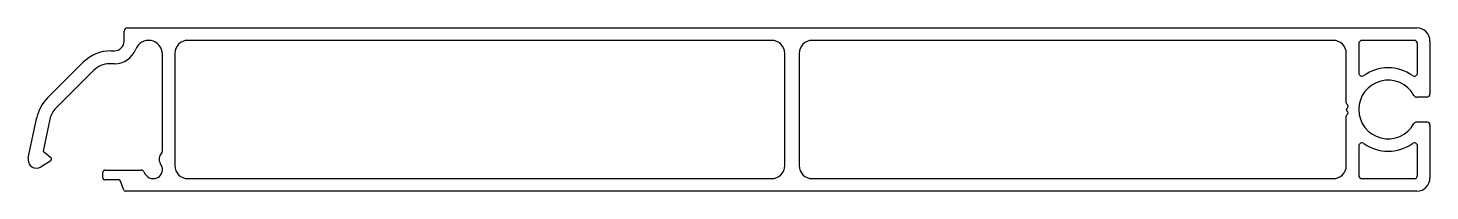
# Model space of a CAD drawing. Extents: x 5 to 219, y 3 to 28.
import ezdxf

# ---------------------------------------------------------------- set-up
doc = ezdxf.new("R2010")
doc.units = 0
doc.layers.get('0').update_dxf_attribs({"linetype": 'CONTINUOUS'})

msp = doc.modelspace()

# ---------------------------------------------------------------- linework, layer by layer
for p, q in [((19.8, 28.23), (217.05, 28.23)), ((19.3, 26.23), (19.3, 27.73)), ((118.35, 26.33), (29.05, 26.33)), ((204.25, 26.33), (124.55, 26.33)), ((208.15, 25.83), (208.15, 21.35)), ((216.65, 26.33), (208.65, 26.33)), ((217.15, 21.35), (217.15, 25.83)), ((219.05, 26.23), (219.05, 18.13)), ((17.28, 24.73), (17.8, 24.73)), ((25.15, 9.37), (25.15, 24.22)), ((27.05, 24.33), (27.05, 7.13)), ((120.35, 7.13), (120.35, 24.33)), ((122.55, 24.33), (122.55, 7.13)), ((206.25, 16.75), (206.25, 24.33)), ((7.57, 17.51), (13.04, 22.97)), ((14.6, 21.71), (8.88, 15.99)), ((17.8, 22.73), (17.07, 22.73)), ((218.55, 17.63), (217.03, 17.63)), ((206.47, 16.42), (206.32, 16.57)), ((206.32, 15.91), (206.47, 16.06)), ((206.47, 15.4), (206.32, 15.56)), ((206.32, 14.89), (206.47, 15.05)), ((4.62, 8.3), (5.94, 14.51)), ((7.93, 14.24), (6.89, 9.36)), ((206.25, 7.13), (206.25, 14.71)), ((217.03, 13.83), (218.55, 13.83)), ((219.05, 13.33), (219.05, 5.23)), ((6.89, 9.36), (8.09, 8.36)), ((208.15, 10.11), (208.15, 5.63)), ((217.15, 5.63), (217.15, 10.11)), ((8.06, 7.88), (6.6, 6.94)), ((24.96, 7.23), (24.82, 7.47)), ((16.05, 5.23), (16.05, 6.13)), ((16.35, 6.43), (21.9, 6.43)), ((18.47, 4.93), (16.35, 4.93)), ((19.25, 3.36), (18.75, 4.73)), ((22.33, 6.18), (22.53, 5.83)), ((29.05, 5.13), (118.35, 5.13)), ((124.55, 5.13), (204.25, 5.13)), ((208.65, 5.13), (216.65, 5.13)), ((217.05, 3.23), (19.44, 3.23))]:
    msp.add_line(p, q)
for centre, radius, start, end in [((19.8, 27.73), 0.5, 90, 180), ((217.05, 26.23), 2, 360, 90), ((17.8, 26.23), 1.5, 270, 0), ((23.03, 24.22), 2.11, 0, 158.9947), ((29.05, 24.33), 2, 90, 180), ((118.35, 24.33), 2, 0, 90), ((124.55, 24.33), 2, 90, 180), ((204.25, 24.33), 2, 0, 90), ((208.65, 25.83), 0.5, 90, 180), ((216.65, 25.83), 0.5, 360, 90), ((17.28, 18.73), 6, 90, 135), ((17.8, 26.23), 3.5, 270, 338.9947), ((17.07, 19.23), 3.5, 90, 135), ((212.65, 15.73), 6.4, 54.5698, 125.4302), ((208.65, 21.35), 0.5, 180, 305.4302), ((212.65, 15.73), 4.5, 28.6854, 331.3146), ((216.65, 21.35), 0.5, 234.5698, 0), ((11.81, 13.26), 6, 135, 168), ((217.03, 18.13), 0.5, 208.6854, 270), ((218.55, 18.13), 0.5, 270, 0), ((11.35, 13.51), 3.5, 135, 168), ((206.5, 16.75), 0.25, 180, 225), ((206.5, 15.73), 0.25, 135, 225), ((206.3, 16.24), 0.25, 315, 45), ((206.3, 15.22), 0.25, 315, 45), ((206.5, 14.71), 0.25, 135, 180), ((217.03, 13.33), 0.5, 90, 151.3146), ((218.55, 13.33), 0.5, 360, 90), ((25.95, 8.12), 1.3, 136.2383, 210), ((24.65, 9.37), 0.5, 316.2383, 0), ((208.65, 10.11), 0.5, 54.5698, 180), ((212.65, 15.73), 6.4, 234.5698, 305.4302), ((216.65, 10.11), 0.5, 0, 125.4302), ((5.9, 8.03), 1.3, 168, 302.8211), ((7.9, 8.13), 0.3, 302.8211, 50), ((23.75, 6.53), 1.4, 210, 30), ((29.05, 7.13), 2, 180, 270), ((118.35, 7.13), 2, 270, 0), ((124.55, 7.13), 2, 180, 270), ((204.25, 7.13), 2, 270, 0), ((16.35, 6.13), 0.3, 90, 180), ((16.35, 5.23), 0.3, 180, 270), ((18.47, 4.63), 0.3, 20, 90), ((21.9, 5.93), 0.5, 30, 90), ((208.65, 5.63), 0.5, 180, 270), ((216.65, 5.63), 0.5, 270, 0), ((217.05, 5.23), 2, 270, 0), ((19.44, 3.43), 0.2, 200, 270)]:
    msp.add_arc(centre, radius, start, end)

doc.saveas('drawing.dxf')
